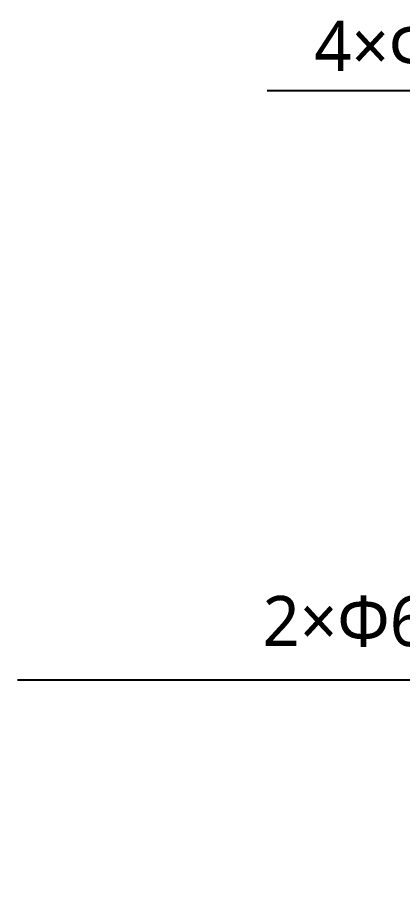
# Model space of a CAD drawing. Header units: millimetres. Extents: x 5828 to 6704, y 123 to 421.
# Drawn here: x 6382.93 to 6394.43, y 293.79 to 320.03 of the extents above; entities that cross this region are included whole.
import ezdxf
from ezdxf import colors
from ezdxf.entities.mleader import LeaderData, LeaderLine
from ezdxf.math import Vec2, Vec3

# ---------------------------------------------------------------- set-up
doc = ezdxf.new("R2010")
doc.units = ezdxf.units.MM
doc.layers.add('多重引线', color=7, linetype='Continuous')
doc.styles.add('微软雅黑', font='msyh.ttc', dxfattribs={"height": 1.5})

msp = doc.modelspace()

# ---------------------------------------------------------------- leaders
at = {"layer": '多重引线'}
ml = msp.add_multileader_mtext('Standard', dxfattribs=at)
ml.set_content('4×{\\C256;Φ10.5 through}', style='微软雅黑')
ml.set_leader_properties()
ml.build(insert=Vec2(0, 0))
ml.multileader.update_dxf_attribs({"text_left_attachment_type": 5, "text_right_attachment_type": 5, "dogleg_length": 1, "arrow_head_size": 1.25})
ctx = ml.context
ctx.base_point, ctx.char_height, ctx.arrow_head_size, ctx.landing_gap_size, ctx.plane_origin = Vec3(6390.6593, 317.8433), 1.5, 1.25, 0.5, Vec3(6418.4793, 313.6398)
ctx.left_attachment, ctx.right_attachment, ctx.text_align_type = 5, 5, 2
notes = []
notes.append((ctx, [(0, (1, 1, 0), (6409.0025, 317.8433), (-1, 0), 1, [(0, [(6418.4793, 313.6398)], 0, [])])]))
ctx.mtext.insert, ctx.mtext.alignment, ctx.mtext.flow_direction = Vec3(6407.5025, 319.933), 3, 5
ml = msp.add_multileader_mtext('Standard', dxfattribs=at)
ml.set_content('\\A1; 2×{\\C256;Φ6H7({\\H0.7x;\\S+0.012^   0;}) through}', style='微软雅黑')
ml.set_leader_properties()
ml.build(insert=Vec2(0, 0))
ml.multileader.update_dxf_attribs({"text_left_attachment_type": 5, "text_right_attachment_type": 5, "dogleg_length": 1, "arrow_head_size": 1.25})
ctx = ml.context
ctx.base_point, ctx.char_height, ctx.arrow_head_size, ctx.landing_gap_size, ctx.plane_origin = Vec3(6388.1006, 300.24), 1.5, 1.25, 0.5, Vec3(6418.4793, 304.6398)
ctx.left_attachment, ctx.right_attachment, ctx.text_align_type = 5, 5, 2
notes.append((ctx, [(0, (1, 1, 0), (6412.7146, 300.24), (-1, 0), 1, [(0, [(6418.4793, 304.6398)], 0, [])])]))
ctx.mtext.insert, ctx.mtext.alignment, ctx.mtext.flow_direction = Vec3(6411.2146, 303.2704), 3, 5
for ctx, leaders in notes:
    for number, flags, end, landing, length, lines in leaders:
        leader = LeaderData()
        leader.index, (leader.has_last_leader_line, leader.has_dogleg_vector, leader.attachment_direction) = number, flags
        leader.last_leader_point, leader.dogleg_vector, leader.dogleg_length = Vec3(end), Vec3(landing), length
        for number, points, colour, breaks in lines:
            line = LeaderLine()
            line.index, line.vertices, line.color, line.breaks = number, Vec3.list(points), colors.encode_raw_color(colour), breaks
            leader.lines.append(line)
        ctx.leaders.append(leader)

doc.saveas('drawing.dxf')
